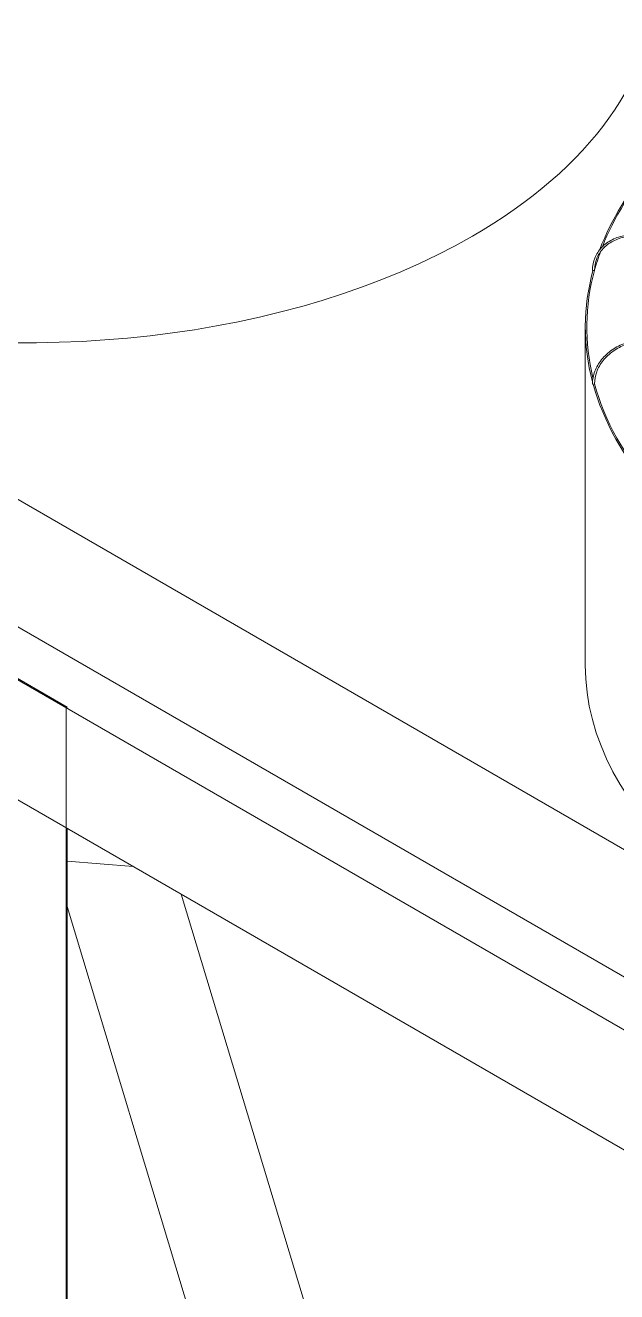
# Model space of a CAD drawing. Header units: millimetres. Extents: x -312439 to 477422, y -331570 to 212570.
# Drawn here: x 397510 to 397757, y 90932 to 91459 of the extents above; entities that cross this region are included whole.
import ezdxf

# ---------------------------------------------------------------- set-up
doc = ezdxf.new("R2010")
doc.units = ezdxf.units.MM

msp = doc.modelspace()

# ---------------------------------------------------------------- linework, layer by layer
at = {"color": 0, "linetype": 'Continuous', "lineweight": 0, "extrusion": (8.40036e-17, 0.816497, 0.57735)}
for p, q in [((394450.495, 92951.731), (398522.515, 90600.749)), ((398587.475, 90638.253), (396551.898, 91813.494)), ((398541.137, 90612), (396505.993, 91786.991)), ((398522.515, 90550.742), (396486.938, 91725.983)), ((397743.56, 91193.08), (397743.56, 91333.82)), ((397527.723, 91175.592), (397484.416, 91200.595)), ((397527.29, 91175.342), (397527.723, 91175.592)), ((397527.29, 91175.342), (397527.29, 90127.256)), ((397527.723, 91125.085), (397527.723, 90127.506)), ((397555.291, 91109.169), (397527.723, 91111.425)), ((397575.268, 91097.635), (397774.995, 90436.415)), ((397527.723, 91092.494), (397723.406, 90444.661))]:
    msp.add_line(p, q, dxfattribs=at)
at = {"color": 0, "linetype": 'Continuous', "lineweight": 0}
for centre, major_axis, ratio, start_param, end_param in [((397511.089, 91478.693), (262.225, 0), 0.5773503, 3.1415927, 5.4977871), ((397511.089, 91478.693), (262.225, 0), 0.5773503, 5.4977871, 6.2831853), ((398005.785, 91333.82), (-262.225, 0), 0.5773503, 5.8129334, 6.0685314), ((398005.785, 91333.82), (-261.613, 0), 0.5773503, 5.8119417, 6.0598961), ((398005.785, 91333.82), (-261.613, 0), 0.5773503, 6.0736106, 6.1250005), ((398005.785, 91333.82), (-262.225, 0), 0.5773503, 6.126925, 6.4343205), ((398005.785, 91333.82), (-261.613, 0), 0.5773503, 6.1262297, 6.4235661), ((397746.832, 91357.552), (0.306, 0), 0.5773503, 3.1415927, 5.0788735), ((397747.134, 91357.524), (0.306, 0.006), 0.5752952, 4.5444916, 6.1152879), ((397747.134, 91357.524), (0.306, 0.006), 0.5752952, 6.1152879, 6.2831853), ((397746.832, 91310.212), (0.306, 0), 0.5773503, 3.1415927, 5.3930328), ((398005.785, 91333.82), (-262.225, 0), 0.5773503, 0.15775, 0.4689102), ((397747.134, 91310.24), (0.306, 0.006), 0.5792658, 4.8585762, 6.2831853), ((398005.785, 91333.82), (-261.613, 0), 0.5773503, 0.1573017, 0.4645126), ((398005.785, 91193.08), (262.225, 0), 0.5773503, 3.1415927, 5.4977871)]:
    msp.add_ellipse(centre, major_axis=major_axis, ratio=ratio, start_param=start_param, end_param=end_param, dxfattribs=at)
for points, knots in [([(397746.525, 91357.552), (397746.525, 91359.288), (397746.858, 91360.996), (397748.157, 91364.182), (397749.123, 91365.66), (397751.587, 91368.239), (397753.086, 91369.339), (397756.466, 91371.06), (397758.347, 91371.68), (397762.309, 91372.382), (397764.389, 91372.464), (397766.468, 91372.274)], [4.712389, 4.712389, 4.712389, 4.712389, 5.0265482, 5.0265482, 5.3407075, 5.3407075, 5.6548668, 5.6548668, 5.969026, 5.969026, 6.2831853, 6.2831853, 6.2831853, 6.2831853]), ([(397766.413, 91371.664), (397764.397, 91371.848), (397762.383, 91371.766), (397758.559, 91371.078), (397756.75, 91370.472), (397753.519, 91368.801), (397752.097, 91367.737), (397749.778, 91365.258), (397748.882, 91363.844), (397747.697, 91360.806), (397747.409, 91359.182), (397747.44, 91357.53)], [6.2831853, 6.2831853, 6.2831853, 6.2831853, 6.6004533, 6.6004533, 6.9177214, 6.9177214, 7.2349894, 7.2349894, 7.5522575, 7.5522575, 7.8695255, 7.8695255, 7.8695255, 7.8695255]), ([(397746.525, 91310.212), (397746.525, 91311.949), (397746.858, 91313.713), (397748.152, 91317.123), (397749.113, 91318.769), (397751.565, 91321.784), (397753.057, 91323.152), (397756.424, 91325.483), (397758.3, 91326.444), (397762.255, 91327.868), (397764.333, 91328.331), (397766.413, 91328.521)], [4.712389, 4.712389, 4.712389, 4.712389, 5.0265482, 5.0265482, 5.3407075, 5.3407075, 5.6548668, 5.6548668, 5.969026, 5.969026, 6.2831853, 6.2831853, 6.2831853, 6.2831853]), ([(397766.468, 91327.911), (397764.453, 91327.727), (397762.437, 91327.276), (397758.606, 91325.885), (397756.792, 91324.946), (397753.548, 91322.676), (397752.119, 91321.345), (397749.788, 91318.427), (397748.886, 91316.84), (397747.697, 91313.572), (397747.409, 91311.892), (397747.44, 91310.246)], [0, 0, 0, 0, 0.317268, 0.317268, 0.6345361, 0.6345361, 0.9518041, 0.9518041, 1.2690722, 1.2690722, 1.5863402, 1.5863402, 1.5863402, 1.5863402])]:
    msp.add_open_spline(points, degree=3, knots=knots, dxfattribs=at)

doc.saveas('drawing.dxf')
